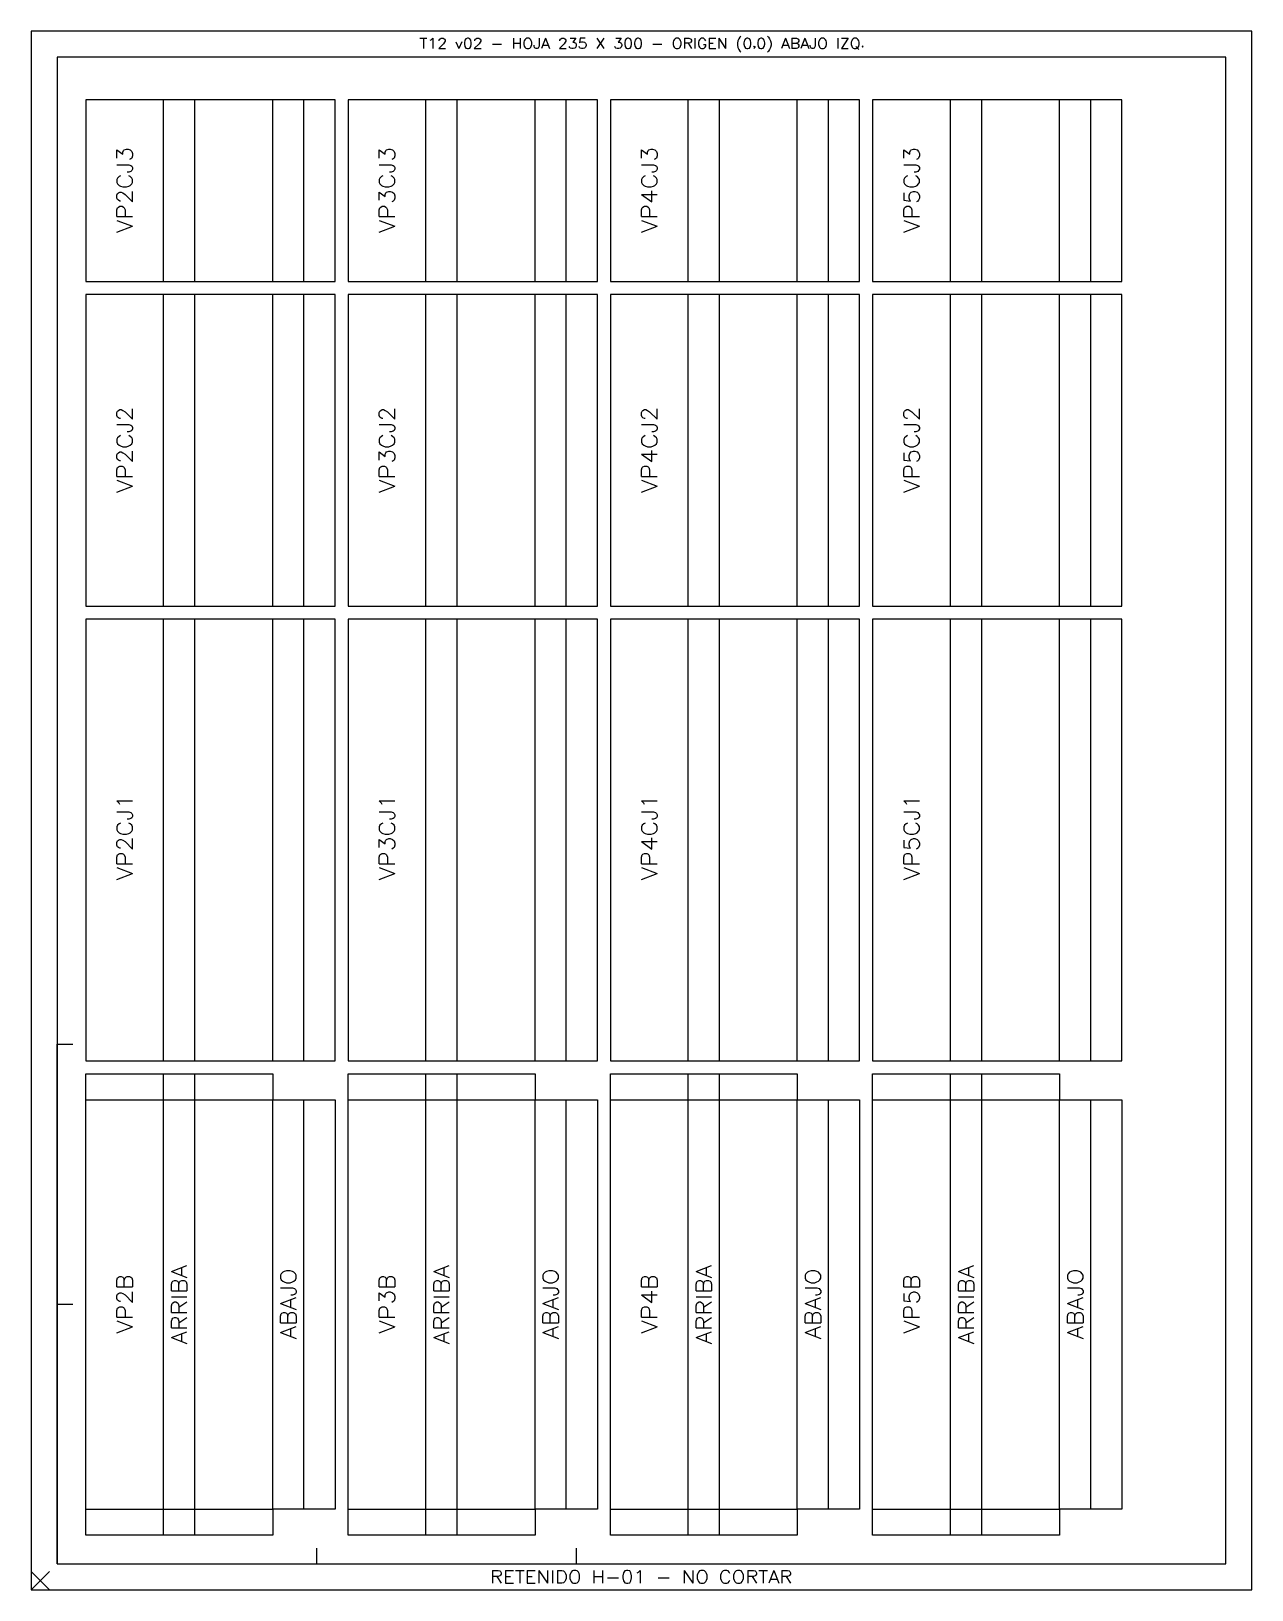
# Model space of a CAD drawing. Extents: x 0 to 235, y 0 to 300.
import ezdxf

# ---------------------------------------------------------------- set-up
doc = ezdxf.new("R2010")
doc.units = 0
for name, color, linetype in [('CORTE', 1, 'Continuous'), ('PLIEGUE', 3, 'Continuous'), ('RANURA', 6, 'Continuous'), ('REFERENCIA', 8, 'Continuous'), ('ROTULO', 5, 'Continuous')]:
    doc.layers.add(name, color=color, linetype=linetype)

msp = doc.modelspace()

# ---------------------------------------------------------------- linework, layer by layer
at = {"layer": 'CORTE', "color": 1, "linetype": 'CONTINUOUS'}
for points in [[(58.5, 251.8), (58.5, 286.8), (10.5, 286.8), (10.5, 251.8)], [(109, 251.8), (109, 286.8), (61, 286.8), (61, 251.8)], [(159.5, 251.8), (159.5, 286.8), (111.5, 286.8), (111.5, 251.8)], [(210, 251.8), (210, 286.8), (162, 286.8), (162, 251.8)], [(58.5, 189.3), (58.5, 249.3), (10.5, 249.3), (10.5, 189.3)], [(109, 189.3), (109, 249.3), (61, 249.3), (61, 189.3)], [(159.5, 189.3), (159.5, 249.3), (111.5, 249.3), (111.5, 189.3)], [(210, 189.3), (210, 249.3), (162, 249.3), (162, 189.3)], [(58.5, 101.8), (58.5, 186.8), (10.5, 186.8), (10.5, 101.8)], [(109, 101.8), (109, 186.8), (61, 186.8), (61, 101.8)], [(159.5, 101.8), (159.5, 186.8), (111.5, 186.8), (111.5, 101.8)], [(210, 101.8), (210, 186.8), (162, 186.8), (162, 101.8)], [(10.5, 15.5), (10.5, 94.3), (10.5, 99.3), (25.5, 99.3), (31.5, 99.3), (46.5, 99.3), (46.5, 94.3), (58.5, 94.3), (58.5, 15.5), (46.5, 15.5), (46.5, 10.5), (31.5, 10.5), (25.5, 10.5), (10.5, 10.5)], [(61, 15.5), (61, 94.3), (61, 99.3), (76, 99.3), (82, 99.3), (97, 99.3), (97, 94.3), (109, 94.3), (109, 15.5), (97, 15.5), (97, 10.5), (82, 10.5), (76, 10.5), (61, 10.5)], [(111.5, 15.5), (111.5, 94.3), (111.5, 99.3), (126.5, 99.3), (132.5, 99.3), (147.5, 99.3), (147.5, 94.3), (159.5, 94.3), (159.5, 15.5), (147.5, 15.5), (147.5, 10.5), (132.5, 10.5), (126.5, 10.5), (111.5, 10.5)], [(162, 15.5), (162, 94.3), (162, 99.3), (177, 99.3), (183, 99.3), (198, 99.3), (198, 94.3), (210, 94.3), (210, 15.5), (198, 15.5), (198, 10.5), (183, 10.5), (177, 10.5), (162, 10.5)]]:
    msp.add_lwpolyline(points, close=True, dxfattribs=at)
at = {"layer": 'PLIEGUE', "color": 3, "linetype": 'CONTINUOUS'}
for p, q in [((25.5, 251.8), (25.5, 286.8)), ((31.5, 251.8), (31.5, 286.8)), ((46.5, 251.8), (46.5, 286.8)), ((52.5, 251.8), (52.5, 286.8)), ((76, 251.8), (76, 286.8)), ((82, 251.8), (82, 286.8)), ((97, 251.8), (97, 286.8)), ((103, 251.8), (103, 286.8)), ((126.5, 251.8), (126.5, 286.8)), ((132.5, 251.8), (132.5, 286.8)), ((147.5, 251.8), (147.5, 286.8)), ((153.5, 251.8), (153.5, 286.8)), ((177, 251.8), (177, 286.8)), ((183, 251.8), (183, 286.8)), ((198, 251.8), (198, 286.8)), ((204, 251.8), (204, 286.8)), ((25.5, 189.3), (25.5, 249.3)), ((31.5, 189.3), (31.5, 249.3)), ((46.5, 189.3), (46.5, 249.3)), ((52.5, 189.3), (52.5, 249.3)), ((76, 189.3), (76, 249.3)), ((82, 189.3), (82, 249.3)), ((97, 189.3), (97, 249.3)), ((103, 189.3), (103, 249.3)), ((126.5, 189.3), (126.5, 249.3)), ((132.5, 189.3), (132.5, 249.3)), ((147.5, 189.3), (147.5, 249.3)), ((153.5, 189.3), (153.5, 249.3)), ((177, 189.3), (177, 249.3)), ((183, 189.3), (183, 249.3)), ((198, 189.3), (198, 249.3)), ((204, 189.3), (204, 249.3)), ((25.5, 101.8), (25.5, 186.8)), ((31.5, 101.8), (31.5, 186.8)), ((46.5, 101.8), (46.5, 186.8)), ((52.5, 101.8), (52.5, 186.8)), ((76, 101.8), (76, 186.8)), ((82, 101.8), (82, 186.8)), ((97, 101.8), (97, 186.8)), ((103, 101.8), (103, 186.8)), ((126.5, 101.8), (126.5, 186.8)), ((132.5, 101.8), (132.5, 186.8)), ((147.5, 101.8), (147.5, 186.8)), ((153.5, 101.8), (153.5, 186.8)), ((177, 101.8), (177, 186.8)), ((183, 101.8), (183, 186.8)), ((198, 101.8), (198, 186.8)), ((204, 101.8), (204, 186.8)), ((10.5, 94.3), (25.5, 94.3)), ((25.5, 15.5), (25.5, 94.3)), ((25.5, 94.3), (31.5, 94.3)), ((31.5, 15.5), (31.5, 94.3)), ((31.5, 94.3), (46.5, 94.3)), ((46.5, 15.5), (46.5, 94.3)), ((52.5, 15.5), (52.5, 94.3)), ((61, 94.3), (76, 94.3)), ((76, 15.5), (76, 94.3)), ((76, 94.3), (82, 94.3)), ((82, 15.5), (82, 94.3)), ((82, 94.3), (97, 94.3)), ((97, 15.5), (97, 94.3)), ((103, 15.5), (103, 94.3)), ((111.5, 94.3), (126.5, 94.3)), ((126.5, 15.5), (126.5, 94.3)), ((126.5, 94.3), (132.5, 94.3)), ((132.5, 15.5), (132.5, 94.3)), ((132.5, 94.3), (147.5, 94.3)), ((147.5, 15.5), (147.5, 94.3)), ((153.5, 15.5), (153.5, 94.3)), ((162, 94.3), (177, 94.3)), ((177, 15.5), (177, 94.3)), ((177, 94.3), (183, 94.3)), ((183, 15.5), (183, 94.3)), ((183, 94.3), (198, 94.3)), ((198, 15.5), (198, 94.3)), ((204, 15.5), (204, 94.3)), ((10.5, 15.5), (25.5, 15.5)), ((25.5, 15.5), (31.5, 15.5)), ((31.5, 15.5), (46.5, 15.5)), ((61, 15.5), (76, 15.5)), ((76, 15.5), (82, 15.5)), ((82, 15.5), (97, 15.5)), ((111.5, 15.5), (126.5, 15.5)), ((126.5, 15.5), (132.5, 15.5)), ((132.5, 15.5), (147.5, 15.5)), ((162, 15.5), (177, 15.5)), ((177, 15.5), (183, 15.5)), ((183, 15.5), (198, 15.5))]:
    msp.add_line(p, q, dxfattribs=at)
at = {"layer": 'RANURA', "color": 6, "linetype": 'CONTINUOUS'}
for p, q in [((25.5, 94.3), (25.5, 99.3)), ((31.5, 94.3), (31.5, 99.3)), ((76, 94.3), (76, 99.3)), ((82, 94.3), (82, 99.3)), ((126.5, 94.3), (126.5, 99.3)), ((132.5, 94.3), (132.5, 99.3)), ((177, 94.3), (177, 99.3)), ((183, 94.3), (183, 99.3)), ((25.5, 10.5), (25.5, 15.5)), ((31.5, 10.5), (31.5, 15.5)), ((76, 10.5), (76, 15.5)), ((82, 10.5), (82, 15.5)), ((126.5, 10.5), (126.5, 15.5)), ((132.5, 10.5), (132.5, 15.5)), ((177, 10.5), (177, 15.5)), ((183, 10.5), (183, 15.5))]:
    msp.add_line(p, q, dxfattribs=at)
at = {"layer": 'REFERENCIA', "color": 8, "linetype": 'CONTINUOUS'}
for p, q in [((74.8333, 298.6429), (76.1667, 298.6429)), ((75.5, 298.6429), (75.5, 296.6429)), ((81.7857, 297.9762), (82.3571, 296.6429)), ((82.9286, 297.9762), (82.3571, 296.6429)), ((88.8333, 297.5), (90.5476, 297.5)), ((92.8333, 298.6429), (92.8333, 296.6429)), ((92.8333, 297.6905), (94.1667, 297.6905)), ((94.1667, 298.6429), (94.1667, 296.6429)), ((99.0238, 298.6429), (98.2619, 296.6429)), ((98.5476, 297.3095), (99.5, 297.3095)), ((99.0238, 298.6429), (99.7857, 296.6429)), ((108.9286, 298.6429), (110.2619, 296.6429)), ((110.2619, 298.6429), (108.9286, 296.6429)), ((119.6905, 297.5), (121.4048, 297.5)), ((125.7857, 298.6429), (125.7857, 296.6429)), ((126.4524, 297.6905), (127.119, 296.6429)), ((127.7857, 298.6429), (127.7857, 296.6429)), ((129.4048, 297.4048), (129.881, 297.4048)), ((130.5476, 298.6429), (130.5476, 296.6429)), ((130.5476, 298.6429), (131.7857, 298.6429)), ((130.5476, 297.6905), (131.3095, 297.6905)), ((132.3571, 298.6429), (132.3571, 296.6429)), ((132.3571, 298.6429), (133.6905, 296.6429)), ((133.6905, 298.6429), (133.6905, 296.6429)), ((145.2143, 298.6429), (144.4524, 296.6429)), ((144.7381, 297.3095), (145.6905, 297.3095)), ((145.2143, 298.6429), (145.9762, 296.6429)), ((146.4524, 298.6429), (146.4524, 296.6429)), ((148.9286, 298.6429), (148.1667, 296.6429)), ((148.4524, 297.3095), (149.4048, 297.3095)), ((148.9286, 298.6429), (149.6905, 296.6429)), ((155.3095, 298.6429), (155.3095, 296.6429)), ((157.3095, 298.6429), (155.9762, 296.6429)), ((155.9762, 298.6429), (157.3095, 298.6429)), ((158.7381, 297.0238), (159.3095, 296.4524)), ((130.5476, 296.6429), (131.7857, 296.6429)), ((155.9762, 296.6429), (157.3095, 296.6429)), ((0, 0), (3.5, 3.5)), ((0, 3.5), (3.5, 0)), ((88.8095, 3.75), (88.8095, 1.25)), ((91.3095, 3.75), (91.3095, 1.25)), ((91.3095, 3.75), (92.8571, 3.75)), ((93.2143, 3.75), (94.881, 3.75)), ((94.0476, 3.75), (94.0476, 1.25)), ((95.4762, 3.75), (95.4762, 1.25)), ((95.4762, 3.75), (97.0238, 3.75)), ((97.7381, 3.75), (97.7381, 1.25)), ((97.7381, 3.75), (99.4048, 1.25)), ((99.4048, 3.75), (99.4048, 1.25)), ((100.3571, 3.75), (100.3571, 1.25)), ((101.3095, 3.75), (101.3095, 1.25)), ((108.3333, 3.75), (108.3333, 1.25)), ((110, 3.75), (110, 1.25)), ((125.7143, 3.75), (125.7143, 1.25)), ((125.7143, 3.75), (127.381, 1.25)), ((127.381, 3.75), (127.381, 1.25)), ((137.9762, 3.75), (137.9762, 1.25)), ((140.119, 3.75), (141.7857, 3.75)), ((140.9524, 3.75), (140.9524, 1.25)), ((142.9762, 3.75), (142.0238, 1.25)), ((142.9762, 3.75), (143.9286, 1.25)), ((144.5238, 3.75), (144.5238, 1.25)), ((89.6429, 2.5595), (90.4762, 1.25)), ((91.3095, 2.5595), (92.2619, 2.5595)), ((91.3095, 1.25), (92.8571, 1.25)), ((95.4762, 2.5595), (96.4286, 2.5595)), ((95.4762, 1.25), (97.0238, 1.25)), ((108.3333, 2.5595), (110, 2.5595)), ((110.9524, 2.3214), (113.0952, 2.3214)), ((120.7143, 2.3214), (122.8571, 2.3214)), ((138.8095, 2.5595), (139.6429, 1.25)), ((142.381, 2.0833), (143.5714, 2.0833)), ((145.3571, 2.5595), (146.1905, 1.25))]:
    msp.add_line(p, q, dxfattribs=at)
for points in [[(0, 0), (235, 0), (235, 300), (0, 300), (0, 0)], [(76.8333, 298.2619), (77.0238, 298.3571), (77.3095, 298.6429), (77.3095, 296.6429)], [(78.5476, 298.1667), (78.5476, 298.2619), (78.6429, 298.4524), (78.7381, 298.5476), (78.9286, 298.6429), (79.3095, 298.6429), (79.5, 298.5476), (79.5952, 298.4524), (79.6905, 298.2619), (79.6905, 298.0714), (79.5952, 297.881), (79.4048, 297.5952), (78.4524, 296.6429), (79.7857, 296.6429)], [(83.9762, 298.6429), (83.6905, 298.5476), (83.5, 298.2619), (83.4048, 297.7857), (83.4048, 297.5), (83.5, 297.0238), (83.6905, 296.7381), (83.9762, 296.6429), (84.1667, 296.6429), (84.4524, 296.7381), (84.6429, 297.0238), (84.7381, 297.5), (84.7381, 297.7857), (84.6429, 298.2619), (84.4524, 298.5476), (84.1667, 298.6429), (83.9762, 298.6429)], [(85.4048, 298.1667), (85.4048, 298.2619), (85.5, 298.4524), (85.5952, 298.5476), (85.7857, 298.6429), (86.1667, 298.6429), (86.3571, 298.5476), (86.4524, 298.4524), (86.5476, 298.2619), (86.5476, 298.0714), (86.4524, 297.881), (86.2619, 297.5952), (85.3095, 296.6429), (86.6429, 296.6429)], [(95.4048, 298.6429), (95.2143, 298.5476), (95.0238, 298.3571), (94.9286, 298.1667), (94.8333, 297.881), (94.8333, 297.4048), (94.9286, 297.119), (95.0238, 296.9286), (95.2143, 296.7381), (95.4048, 296.6429), (95.7857, 296.6429), (95.9762, 296.7381), (96.1667, 296.9286), (96.2619, 297.119), (96.3571, 297.4048), (96.3571, 297.881), (96.2619, 298.1667), (96.1667, 298.3571), (95.9762, 298.5476), (95.7857, 298.6429), (95.4048, 298.6429)], [(97.7857, 298.6429), (97.7857, 297.119), (97.6905, 296.8333), (97.5952, 296.7381), (97.4048, 296.6429), (97.2143, 296.6429), (97.0238, 296.7381), (96.9286, 296.8333), (96.8333, 297.119), (96.8333, 297.3095)], [(101.7857, 298.1667), (101.7857, 298.2619), (101.881, 298.4524), (101.9762, 298.5476), (102.1667, 298.6429), (102.5476, 298.6429), (102.7381, 298.5476), (102.8333, 298.4524), (102.9286, 298.2619), (102.9286, 298.0714), (102.8333, 297.881), (102.6429, 297.5952), (101.6905, 296.6429), (103.0238, 296.6429)], [(103.7857, 298.6429), (104.8333, 298.6429), (104.2619, 297.881), (104.5476, 297.881), (104.7381, 297.7857), (104.8333, 297.6905), (104.9286, 297.4048), (104.9286, 297.2143), (104.8333, 296.9286), (104.6429, 296.7381), (104.3571, 296.6429), (104.0714, 296.6429), (103.7857, 296.7381), (103.6905, 296.8333), (103.5952, 297.0238)], [(106.6429, 298.6429), (105.6905, 298.6429), (105.5952, 297.7857), (105.6905, 297.881), (105.9762, 297.9762), (106.2619, 297.9762), (106.5476, 297.881), (106.7381, 297.6905), (106.8333, 297.4048), (106.8333, 297.2143), (106.7381, 296.9286), (106.5476, 296.7381), (106.2619, 296.6429), (105.9762, 296.6429), (105.6905, 296.7381), (105.5952, 296.8333), (105.5, 297.0238)], [(112.5476, 298.6429), (113.5952, 298.6429), (113.0238, 297.881), (113.3095, 297.881), (113.5, 297.7857), (113.5952, 297.6905), (113.6905, 297.4048), (113.6905, 297.2143), (113.5952, 296.9286), (113.4048, 296.7381), (113.119, 296.6429), (112.8333, 296.6429), (112.5476, 296.7381), (112.4524, 296.8333), (112.3571, 297.0238)], [(114.8333, 298.6429), (114.5476, 298.5476), (114.3571, 298.2619), (114.2619, 297.7857), (114.2619, 297.5), (114.3571, 297.0238), (114.5476, 296.7381), (114.8333, 296.6429), (115.0238, 296.6429), (115.3095, 296.7381), (115.5, 297.0238), (115.5952, 297.5), (115.5952, 297.7857), (115.5, 298.2619), (115.3095, 298.5476), (115.0238, 298.6429), (114.8333, 298.6429)], [(116.7381, 298.6429), (116.4524, 298.5476), (116.2619, 298.2619), (116.1667, 297.7857), (116.1667, 297.5), (116.2619, 297.0238), (116.4524, 296.7381), (116.7381, 296.6429), (116.9286, 296.6429), (117.2143, 296.7381), (117.4048, 297.0238), (117.5, 297.5), (117.5, 297.7857), (117.4048, 298.2619), (117.2143, 298.5476), (116.9286, 298.6429), (116.7381, 298.6429)], [(124.1667, 298.6429), (123.9762, 298.5476), (123.7857, 298.3571), (123.6905, 298.1667), (123.5952, 297.881), (123.5952, 297.4048), (123.6905, 297.119), (123.7857, 296.9286), (123.9762, 296.7381), (124.1667, 296.6429), (124.5476, 296.6429), (124.7381, 296.7381), (124.9286, 296.9286), (125.0238, 297.119), (125.119, 297.4048), (125.119, 297.881), (125.0238, 298.1667), (124.9286, 298.3571), (124.7381, 298.5476), (124.5476, 298.6429), (124.1667, 298.6429)], [(125.7857, 298.6429), (126.6429, 298.6429), (126.9286, 298.5476), (127.0238, 298.4524), (127.119, 298.2619), (127.119, 298.0714), (127.0238, 297.881), (126.9286, 297.7857), (126.6429, 297.6905), (125.7857, 297.6905)], [(129.881, 298.1667), (129.7857, 298.3571), (129.5952, 298.5476), (129.4048, 298.6429), (129.0238, 298.6429), (128.8333, 298.5476), (128.6429, 298.3571), (128.5476, 298.1667), (128.4524, 297.881), (128.4524, 297.4048), (128.5476, 297.119), (128.6429, 296.9286), (128.8333, 296.7381), (129.0238, 296.6429), (129.4048, 296.6429), (129.5952, 296.7381), (129.7857, 296.9286), (129.881, 297.119), (129.881, 297.4048)], [(136.6429, 299.0238), (136.4524, 298.8333), (136.2619, 298.5476), (136.0714, 298.1667), (135.9762, 297.6905), (135.9762, 297.3095), (136.0714, 296.8333), (136.2619, 296.4524), (136.4524, 296.1667), (136.6429, 295.9762)], [(137.7857, 298.6429), (137.5, 298.5476), (137.3095, 298.2619), (137.2143, 297.7857), (137.2143, 297.5), (137.3095, 297.0238), (137.5, 296.7381), (137.7857, 296.6429), (137.9762, 296.6429), (138.2619, 296.7381), (138.4524, 297.0238), (138.5476, 297.5), (138.5476, 297.7857), (138.4524, 298.2619), (138.2619, 298.5476), (137.9762, 298.6429), (137.7857, 298.6429)], [(139.3095, 297.0238), (139.2143, 296.9286), (139.119, 297.0238), (139.2143, 297.119), (139.3095, 297.0238), (139.3095, 296.8333), (139.119, 296.6429)], [(140.4524, 298.6429), (140.1667, 298.5476), (139.9762, 298.2619), (139.881, 297.7857), (139.881, 297.5), (139.9762, 297.0238), (140.1667, 296.7381), (140.4524, 296.6429), (140.6429, 296.6429), (140.9286, 296.7381), (141.119, 297.0238), (141.2143, 297.5), (141.2143, 297.7857), (141.119, 298.2619), (140.9286, 298.5476), (140.6429, 298.6429), (140.4524, 298.6429)], [(141.7857, 299.0238), (141.9762, 298.8333), (142.1667, 298.5476), (142.3571, 298.1667), (142.4524, 297.6905), (142.4524, 297.3095), (142.3571, 296.8333), (142.1667, 296.4524), (141.9762, 296.1667), (141.7857, 295.9762)], [(146.4524, 298.6429), (147.3095, 298.6429), (147.5952, 298.5476), (147.6905, 298.4524), (147.7857, 298.2619), (147.7857, 298.0714), (147.6905, 297.881), (147.5952, 297.7857), (147.3095, 297.6905)], [(146.4524, 297.6905), (147.3095, 297.6905), (147.5952, 297.5952), (147.6905, 297.5), (147.7857, 297.3095), (147.7857, 297.0238), (147.6905, 296.8333), (147.5952, 296.7381), (147.3095, 296.6429), (146.4524, 296.6429)], [(150.9286, 298.6429), (150.9286, 297.119), (150.8333, 296.8333), (150.7381, 296.7381), (150.5476, 296.6429), (150.3571, 296.6429), (150.1667, 296.7381), (150.0714, 296.8333), (149.9762, 297.119), (149.9762, 297.3095)], [(152.1667, 298.6429), (151.9762, 298.5476), (151.7857, 298.3571), (151.6905, 298.1667), (151.5952, 297.881), (151.5952, 297.4048), (151.6905, 297.119), (151.7857, 296.9286), (151.9762, 296.7381), (152.1667, 296.6429), (152.5476, 296.6429), (152.7381, 296.7381), (152.9286, 296.9286), (153.0238, 297.119), (153.119, 297.4048), (153.119, 297.881), (153.0238, 298.1667), (152.9286, 298.3571), (152.7381, 298.5476), (152.5476, 298.6429), (152.1667, 298.6429)], [(158.4524, 298.6429), (158.2619, 298.5476), (158.0714, 298.3571), (157.9762, 298.1667), (157.881, 297.881), (157.881, 297.4048), (157.9762, 297.119), (158.0714, 296.9286), (158.2619, 296.7381), (158.4524, 296.6429), (158.8333, 296.6429), (159.0238, 296.7381), (159.2143, 296.9286), (159.3095, 297.119), (159.4048, 297.4048), (159.4048, 297.881), (159.3095, 298.1667), (159.2143, 298.3571), (159.0238, 298.5476), (158.8333, 298.6429), (158.4524, 298.6429)], [(160.0714, 297.119), (159.9762, 297.0238), (160.0714, 296.9286), (160.1667, 297.0238), (160.0714, 297.119)], [(5, 5), (230, 5), (230, 295), (5, 295), (5, 5)], [(88.8095, 3.75), (89.881, 3.75), (90.2381, 3.631), (90.3571, 3.5119), (90.4762, 3.2738), (90.4762, 3.0357), (90.3571, 2.7976), (90.2381, 2.6786), (89.881, 2.5595), (88.8095, 2.5595)], [(101.3095, 3.75), (102.1429, 3.75), (102.5, 3.631), (102.7381, 3.3929), (102.8571, 3.1548), (102.9762, 2.7976), (102.9762, 2.2024), (102.8571, 1.8452), (102.7381, 1.6071), (102.5, 1.369), (102.1429, 1.25), (101.3095, 1.25)], [(104.4048, 3.75), (104.1667, 3.631), (103.9286, 3.3929), (103.8095, 3.1548), (103.6905, 2.7976), (103.6905, 2.2024), (103.8095, 1.8452), (103.9286, 1.6071), (104.1667, 1.369), (104.4048, 1.25), (104.881, 1.25), (105.119, 1.369), (105.3571, 1.6071), (105.4762, 1.8452), (105.5952, 2.2024), (105.5952, 2.7976), (105.4762, 3.1548), (105.3571, 3.3929), (105.119, 3.631), (104.881, 3.75), (104.4048, 3.75)], [(114.6429, 3.75), (114.2857, 3.631), (114.0476, 3.2738), (113.9286, 2.6786), (113.9286, 2.3214), (114.0476, 1.7262), (114.2857, 1.369), (114.6429, 1.25), (114.881, 1.25), (115.2381, 1.369), (115.4762, 1.7262), (115.5952, 2.3214), (115.5952, 2.6786), (115.4762, 3.2738), (115.2381, 3.631), (114.881, 3.75), (114.6429, 3.75)], [(116.6667, 3.2738), (116.9048, 3.3929), (117.2619, 3.75), (117.2619, 1.25)], [(128.9286, 3.75), (128.6905, 3.631), (128.4524, 3.3929), (128.3333, 3.1548), (128.2143, 2.7976), (128.2143, 2.2024), (128.3333, 1.8452), (128.4524, 1.6071), (128.6905, 1.369), (128.9286, 1.25), (129.4048, 1.25), (129.6429, 1.369), (129.881, 1.6071), (130, 1.8452), (130.119, 2.2024), (130.119, 2.7976), (130, 3.1548), (129.881, 3.3929), (129.6429, 3.631), (129.4048, 3.75), (128.9286, 3.75)], [(134.5238, 3.1548), (134.4048, 3.3929), (134.1667, 3.631), (133.9286, 3.75), (133.4524, 3.75), (133.2143, 3.631), (132.9762, 3.3929), (132.8571, 3.1548), (132.7381, 2.7976), (132.7381, 2.2024), (132.8571, 1.8452), (132.9762, 1.6071), (133.2143, 1.369), (133.4524, 1.25), (133.9286, 1.25), (134.1667, 1.369), (134.4048, 1.6071), (134.5238, 1.8452)], [(135.9524, 3.75), (135.7143, 3.631), (135.4762, 3.3929), (135.3571, 3.1548), (135.2381, 2.7976), (135.2381, 2.2024), (135.3571, 1.8452), (135.4762, 1.6071), (135.7143, 1.369), (135.9524, 1.25), (136.4286, 1.25), (136.6667, 1.369), (136.9048, 1.6071), (137.0238, 1.8452), (137.1429, 2.2024), (137.1429, 2.7976), (137.0238, 3.1548), (136.9048, 3.3929), (136.6667, 3.631), (136.4286, 3.75), (135.9524, 3.75)], [(137.9762, 3.75), (139.0476, 3.75), (139.4048, 3.631), (139.5238, 3.5119), (139.6429, 3.2738), (139.6429, 3.0357), (139.5238, 2.7976), (139.4048, 2.6786), (139.0476, 2.5595), (137.9762, 2.5595)], [(144.5238, 3.75), (145.5952, 3.75), (145.9524, 3.631), (146.0714, 3.5119), (146.1905, 3.2738), (146.1905, 3.0357), (146.0714, 2.7976), (145.9524, 2.6786), (145.5952, 2.5595), (144.5238, 2.5595)]]:
    msp.add_lwpolyline(points, dxfattribs=at)
at = {"layer": 'ROTULO', "color": 5, "linetype": 'CONTINUOUS'}
for p, q in [((117.5, 268.5857), (120.5, 268.5857)), ((16.5, 264.3), (19.5, 264.3)), ((67, 264.3), (70, 264.3)), ((117.5, 264.3), (120.5, 264.3)), ((168, 264.3), (171, 264.3)), ((16.5, 263.5857), (19.5, 262.4429)), ((16.5, 261.3), (19.5, 262.4429)), ((67, 263.5857), (70, 262.4429)), ((67, 261.3), (70, 262.4429)), ((117.5, 263.5857), (120.5, 262.4429)), ((117.5, 261.3), (120.5, 262.4429)), ((168, 263.5857), (171, 262.4429)), ((168, 261.3), (171, 262.4429)), ((117.5, 218.5857), (120.5, 218.5857)), ((16.5, 214.3), (19.5, 214.3)), ((16.5, 213.5857), (19.5, 212.4429)), ((67, 214.3), (70, 214.3)), ((67, 213.5857), (70, 212.4429)), ((117.5, 214.3), (120.5, 214.3)), ((117.5, 213.5857), (120.5, 212.4429)), ((168, 214.3), (171, 214.3)), ((168, 213.5857), (171, 212.4429)), ((16.5, 211.3), (19.5, 212.4429)), ((67, 211.3), (70, 212.4429)), ((117.5, 211.3), (120.5, 212.4429)), ((168, 211.3), (171, 212.4429)), ((117.5, 144.0143), (120.5, 144.0143)), ((16.5, 139.7286), (19.5, 139.7286)), ((16.5, 139.0143), (19.5, 137.8714)), ((67, 139.7286), (70, 139.7286)), ((67, 139.0143), (70, 137.8714)), ((117.5, 139.7286), (120.5, 139.7286)), ((117.5, 139.0143), (120.5, 137.8714)), ((168, 139.7286), (171, 139.7286)), ((168, 139.0143), (171, 137.8714)), ((16.5, 136.7286), (19.5, 137.8714)), ((67, 136.7286), (70, 137.8714)), ((117.5, 136.7286), (120.5, 137.8714)), ((168, 136.7286), (171, 137.8714)), ((5, 5), (5, 105)), ((5, 105), (8, 105)), ((27, 61.2571), (30, 62.4)), ((27, 61.2571), (30, 60.1143)), ((29, 60.5429), (29, 61.9714)), ((77.5, 61.2571), (80.5, 62.4)), ((77.5, 61.2571), (80.5, 60.1143)), ((79.5, 60.5429), (79.5, 61.9714)), ((128, 61.2571), (131, 62.4)), ((128, 61.2571), (131, 60.1143)), ((130, 60.5429), (130, 61.9714)), ((178.5, 61.2571), (181.5, 62.4)), ((178.5, 61.2571), (181.5, 60.1143)), ((180.5, 60.5429), (180.5, 61.9714)), ((16.5, 58.3286), (19.5, 58.3286)), ((27, 57.5429), (30, 57.5429)), ((67, 58.3286), (70, 58.3286)), ((77.5, 57.5429), (80.5, 57.5429)), ((117.5, 58.3286), (120.5, 58.3286)), ((128, 57.5429), (131, 57.5429)), ((168, 58.3286), (171, 58.3286)), ((178.5, 57.5429), (181.5, 57.5429)), ((5, 55), (8, 55)), ((27, 56.4), (30, 56.4)), ((28.4286, 54.4), (30, 55.4)), ((48, 55.1143), (51, 56.2571)), ((48, 55.1143), (51, 53.9714)), ((50, 54.4), (50, 55.8286)), ((77.5, 56.4), (80.5, 56.4)), ((78.9286, 54.4), (80.5, 55.4)), ((98.5, 55.1143), (101.5, 56.2571)), ((98.5, 55.1143), (101.5, 53.9714)), ((100.5, 54.4), (100.5, 55.8286)), ((117.5, 56.7571), (120.5, 56.7571)), ((128, 56.4), (131, 56.4)), ((129.4286, 54.4), (131, 55.4)), ((149, 55.1143), (152, 56.2571)), ((149, 55.1143), (152, 53.9714)), ((151, 54.4), (151, 55.8286)), ((178.5, 56.4), (181.5, 56.4)), ((179.9286, 54.4), (181.5, 55.4)), ((199.5, 55.1143), (202.5, 56.2571)), ((199.5, 55.1143), (202.5, 53.9714)), ((201.5, 54.4), (201.5, 55.8286)), ((16.5, 52.4714), (19.5, 52.4714)), ((16.5, 51.7571), (19.5, 50.6143)), ((27, 53.4), (30, 53.4)), ((28.4286, 51.4), (30, 52.4)), ((48, 51.4), (51, 51.4)), ((67, 52.4714), (70, 52.4714)), ((67, 51.7571), (70, 50.6143)), ((77.5, 53.4), (80.5, 53.4)), ((78.9286, 51.4), (80.5, 52.4)), ((98.5, 51.4), (101.5, 51.4)), ((117.5, 52.4714), (120.5, 52.4714)), ((117.5, 51.7571), (120.5, 50.6143)), ((128, 53.4), (131, 53.4)), ((129.4286, 51.4), (131, 52.4)), ((149, 51.4), (152, 51.4)), ((168, 52.4714), (171, 52.4714)), ((168, 51.7571), (171, 50.6143)), ((178.5, 53.4), (181.5, 53.4)), ((179.9286, 51.4), (181.5, 52.4)), ((199.5, 51.4), (202.5, 51.4)), ((16.5, 49.4714), (19.5, 50.6143)), ((27, 50.4), (30, 50.4)), ((27, 48.5429), (30, 49.6857)), ((27, 48.5429), (30, 47.4)), ((29, 47.8286), (29, 49.2571)), ((48, 49.5429), (51, 50.6857)), ((48, 49.5429), (51, 48.4)), ((50, 48.8286), (50, 50.2571)), ((67, 49.4714), (70, 50.6143)), ((77.5, 50.4), (80.5, 50.4)), ((77.5, 48.5429), (80.5, 49.6857)), ((77.5, 48.5429), (80.5, 47.4)), ((79.5, 47.8286), (79.5, 49.2571)), ((98.5, 49.5429), (101.5, 50.6857)), ((98.5, 49.5429), (101.5, 48.4)), ((100.5, 48.8286), (100.5, 50.2571)), ((117.5, 49.4714), (120.5, 50.6143)), ((128, 50.4), (131, 50.4)), ((128, 48.5429), (131, 49.6857)), ((128, 48.5429), (131, 47.4)), ((130, 47.8286), (130, 49.2571)), ((149, 49.5429), (152, 50.6857)), ((149, 49.5429), (152, 48.4)), ((151, 48.8286), (151, 50.2571)), ((168, 49.4714), (171, 50.6143)), ((178.5, 50.4), (181.5, 50.4)), ((178.5, 48.5429), (181.5, 49.6857)), ((178.5, 48.5429), (181.5, 47.4)), ((180.5, 47.8286), (180.5, 49.2571)), ((199.5, 49.5429), (202.5, 50.6857)), ((199.5, 49.5429), (202.5, 48.4)), ((201.5, 48.8286), (201.5, 50.2571)), ((55, 5), (55, 8)), ((105, 5), (105, 8)), ((5, 5), (105, 5))]:
    msp.add_line(p, q, dxfattribs=at)
for points in [[(16.5, 275.5857), (16.5, 277.1571), (17.6429, 276.3), (17.6429, 276.7286), (17.7857, 277.0143), (17.9286, 277.1571), (18.3571, 277.3), (18.6429, 277.3), (19.0714, 277.1571), (19.3571, 276.8714), (19.5, 276.4429), (19.5, 276.0143), (19.3571, 275.5857), (19.2143, 275.4429), (18.9286, 275.3)], [(67, 275.5857), (67, 277.1571), (68.1429, 276.3), (68.1429, 276.7286), (68.2857, 277.0143), (68.4286, 277.1571), (68.8571, 277.3), (69.1429, 277.3), (69.5714, 277.1571), (69.8571, 276.8714), (70, 276.4429), (70, 276.0143), (69.8571, 275.5857), (69.7143, 275.4429), (69.4286, 275.3)], [(117.5, 275.5857), (117.5, 277.1571), (118.6429, 276.3), (118.6429, 276.7286), (118.7857, 277.0143), (118.9286, 277.1571), (119.3571, 277.3), (119.6429, 277.3), (120.0714, 277.1571), (120.3571, 276.8714), (120.5, 276.4429), (120.5, 276.0143), (120.3571, 275.5857), (120.2143, 275.4429), (119.9286, 275.3)], [(168, 275.5857), (168, 277.1571), (169.1429, 276.3), (169.1429, 276.7286), (169.2857, 277.0143), (169.4286, 277.1571), (169.8571, 277.3), (170.1429, 277.3), (170.5714, 277.1571), (170.8571, 276.8714), (171, 276.4429), (171, 276.0143), (170.8571, 275.5857), (170.7143, 275.4429), (170.4286, 275.3)], [(16.5, 274.3), (18.7857, 274.3), (19.2143, 274.1571), (19.3571, 274.0143), (19.5, 273.7286), (19.5, 273.4429), (19.3571, 273.1571), (19.2143, 273.0143), (18.7857, 272.8714), (18.5, 272.8714)], [(67, 274.3), (69.2857, 274.3), (69.7143, 274.1571), (69.8571, 274.0143), (70, 273.7286), (70, 273.4429), (69.8571, 273.1571), (69.7143, 273.0143), (69.2857, 272.8714), (69, 272.8714)], [(117.5, 274.3), (119.7857, 274.3), (120.2143, 274.1571), (120.3571, 274.0143), (120.5, 273.7286), (120.5, 273.4429), (120.3571, 273.1571), (120.2143, 273.0143), (119.7857, 272.8714), (119.5, 272.8714)], [(168, 274.3), (170.2857, 274.3), (170.7143, 274.1571), (170.8571, 274.0143), (171, 273.7286), (171, 273.4429), (170.8571, 273.1571), (170.7143, 273.0143), (170.2857, 272.8714), (170, 272.8714)], [(17.2143, 272.1571), (16.9286, 272.0143), (16.6429, 271.7286), (16.5, 271.4429), (16.5, 270.8714), (16.6429, 270.5857), (16.9286, 270.3), (17.2143, 270.1571), (17.6429, 270.0143), (18.3571, 270.0143), (18.7857, 270.1571), (19.0714, 270.3), (19.3571, 270.5857), (19.5, 270.8714), (19.5, 271.4429), (19.3571, 271.7286), (19.0714, 272.0143), (18.7857, 272.1571)], [(67.7143, 272.1571), (67.4286, 272.0143), (67.1429, 271.7286), (67, 271.4429), (67, 270.8714), (67.1429, 270.5857), (67.4286, 270.3), (67.7143, 270.1571), (68.1429, 270.0143), (68.8571, 270.0143), (69.2857, 270.1571), (69.5714, 270.3), (69.8571, 270.5857), (70, 270.8714), (70, 271.4429), (69.8571, 271.7286), (69.5714, 272.0143), (69.2857, 272.1571)], [(118.2143, 272.1571), (117.9286, 272.0143), (117.6429, 271.7286), (117.5, 271.4429), (117.5, 270.8714), (117.6429, 270.5857), (117.9286, 270.3), (118.2143, 270.1571), (118.6429, 270.0143), (119.3571, 270.0143), (119.7857, 270.1571), (120.0714, 270.3), (120.3571, 270.5857), (120.5, 270.8714), (120.5, 271.4429), (120.3571, 271.7286), (120.0714, 272.0143), (119.7857, 272.1571)], [(168.7143, 272.1571), (168.4286, 272.0143), (168.1429, 271.7286), (168, 271.4429), (168, 270.8714), (168.1429, 270.5857), (168.4286, 270.3), (168.7143, 270.1571), (169.1429, 270.0143), (169.8571, 270.0143), (170.2857, 270.1571), (170.5714, 270.3), (170.8571, 270.5857), (171, 270.8714), (171, 271.4429), (170.8571, 271.7286), (170.5714, 272.0143), (170.2857, 272.1571)], [(17.2143, 267.3), (17.0714, 267.3), (16.7857, 267.4429), (16.6429, 267.5857), (16.5, 267.8714), (16.5, 268.4429), (16.6429, 268.7286), (16.7857, 268.8714), (17.0714, 269.0143), (17.3571, 269.0143), (17.6429, 268.8714), (18.0714, 268.5857), (19.5, 267.1571), (19.5, 269.1571)], [(67, 267.4429), (67, 269.0143), (68.1429, 268.1571), (68.1429, 268.5857), (68.2857, 268.8714), (68.4286, 269.0143), (68.8571, 269.1571), (69.1429, 269.1571), (69.5714, 269.0143), (69.8571, 268.7286), (70, 268.3), (70, 267.8714), (69.8571, 267.4429), (69.7143, 267.3), (69.4286, 267.1571)], [(117.5, 268.5857), (119.5, 267.1571), (119.5, 269.3)], [(168, 268.8714), (168, 267.4429), (169.2857, 267.3), (169.1429, 267.4429), (169, 267.8714), (169, 268.3), (169.1429, 268.7286), (169.4286, 269.0143), (169.8571, 269.1571), (170.1429, 269.1571), (170.5714, 269.0143), (170.8571, 268.7286), (171, 268.3), (171, 267.8714), (170.8571, 267.4429), (170.7143, 267.3), (170.4286, 267.1571)], [(16.5, 264.3), (16.5, 265.5857), (16.6429, 266.0143), (16.7857, 266.1571), (17.0714, 266.3), (17.5, 266.3), (17.7857, 266.1571), (17.9286, 266.0143), (18.0714, 265.5857), (18.0714, 264.3)], [(67, 264.3), (67, 265.5857), (67.1429, 266.0143), (67.2857, 266.1571), (67.5714, 266.3), (68, 266.3), (68.2857, 266.1571), (68.4286, 266.0143), (68.5714, 265.5857), (68.5714, 264.3)], [(117.5, 264.3), (117.5, 265.5857), (117.6429, 266.0143), (117.7857, 266.1571), (118.0714, 266.3), (118.5, 266.3), (118.7857, 266.1571), (118.9286, 266.0143), (119.0714, 265.5857), (119.0714, 264.3)], [(168, 264.3), (168, 265.5857), (168.1429, 266.0143), (168.2857, 266.1571), (168.5714, 266.3), (169, 266.3), (169.2857, 266.1571), (169.4286, 266.0143), (169.5714, 265.5857), (169.5714, 264.3)], [(17.2143, 225.4429), (17.0714, 225.4429), (16.7857, 225.5857), (16.6429, 225.7286), (16.5, 226.0143), (16.5, 226.5857), (16.6429, 226.8714), (16.7857, 227.0143), (17.0714, 227.1571), (17.3571, 227.1571), (17.6429, 227.0143), (18.0714, 226.7286), (19.5, 225.3), (19.5, 227.3)], [(67.7143, 225.4429), (67.5714, 225.4429), (67.2857, 225.5857), (67.1429, 225.7286), (67, 226.0143), (67, 226.5857), (67.1429, 226.8714), (67.2857, 227.0143), (67.5714, 227.1571), (67.8571, 227.1571), (68.1429, 227.0143), (68.5714, 226.7286), (70, 225.3), (70, 227.3)], [(118.2143, 225.4429), (118.0714, 225.4429), (117.7857, 225.5857), (117.6429, 225.7286), (117.5, 226.0143), (117.5, 226.5857), (117.6429, 226.8714), (117.7857, 227.0143), (118.0714, 227.1571), (118.3571, 227.1571), (118.6429, 227.0143), (119.0714, 226.7286), (120.5, 225.3), (120.5, 227.3)], [(168.7143, 225.4429), (168.5714, 225.4429), (168.2857, 225.5857), (168.1429, 225.7286), (168, 226.0143), (168, 226.5857), (168.1429, 226.8714), (168.2857, 227.0143), (168.5714, 227.1571), (168.8571, 227.1571), (169.1429, 227.0143), (169.5714, 226.7286), (171, 225.3), (171, 227.3)], [(16.5, 224.3), (18.7857, 224.3), (19.2143, 224.1571), (19.3571, 224.0143), (19.5, 223.7286), (19.5, 223.4429), (19.3571, 223.1571), (19.2143, 223.0143), (18.7857, 222.8714), (18.5, 222.8714)], [(17.2143, 222.1571), (16.9286, 222.0143), (16.6429, 221.7286), (16.5, 221.4429), (16.5, 220.8714), (16.6429, 220.5857), (16.9286, 220.3), (17.2143, 220.1571), (17.6429, 220.0143), (18.3571, 220.0143), (18.7857, 220.1571), (19.0714, 220.3), (19.3571, 220.5857), (19.5, 220.8714), (19.5, 221.4429), (19.3571, 221.7286), (19.0714, 222.0143), (18.7857, 222.1571)], [(67, 224.3), (69.2857, 224.3), (69.7143, 224.1571), (69.8571, 224.0143), (70, 223.7286), (70, 223.4429), (69.8571, 223.1571), (69.7143, 223.0143), (69.2857, 222.8714), (69, 222.8714)], [(67.7143, 222.1571), (67.4286, 222.0143), (67.1429, 221.7286), (67, 221.4429), (67, 220.8714), (67.1429, 220.5857), (67.4286, 220.3), (67.7143, 220.1571), (68.1429, 220.0143), (68.8571, 220.0143), (69.2857, 220.1571), (69.5714, 220.3), (69.8571, 220.5857), (70, 220.8714), (70, 221.4429), (69.8571, 221.7286), (69.5714, 222.0143), (69.2857, 222.1571)], [(117.5, 224.3), (119.7857, 224.3), (120.2143, 224.1571), (120.3571, 224.0143), (120.5, 223.7286), (120.5, 223.4429), (120.3571, 223.1571), (120.2143, 223.0143), (119.7857, 222.8714), (119.5, 222.8714)], [(118.2143, 222.1571), (117.9286, 222.0143), (117.6429, 221.7286), (117.5, 221.4429), (117.5, 220.8714), (117.6429, 220.5857), (117.9286, 220.3), (118.2143, 220.1571), (118.6429, 220.0143), (119.3571, 220.0143), (119.7857, 220.1571), (120.0714, 220.3), (120.3571, 220.5857), (120.5, 220.8714), (120.5, 221.4429), (120.3571, 221.7286), (120.0714, 222.0143), (119.7857, 222.1571)], [(168, 224.3), (170.2857, 224.3), (170.7143, 224.1571), (170.8571, 224.0143), (171, 223.7286), (171, 223.4429), (170.8571, 223.1571), (170.7143, 223.0143), (170.2857, 222.8714), (170, 222.8714)], [(168.7143, 222.1571), (168.4286, 222.0143), (168.1429, 221.7286), (168, 221.4429), (168, 220.8714), (168.1429, 220.5857), (168.4286, 220.3), (168.7143, 220.1571), (169.1429, 220.0143), (169.8571, 220.0143), (170.2857, 220.1571), (170.5714, 220.3), (170.8571, 220.5857), (171, 220.8714), (171, 221.4429), (170.8571, 221.7286), (170.5714, 222.0143), (170.2857, 222.1571)], [(17.2143, 217.3), (17.0714, 217.3), (16.7857, 217.4429), (16.6429, 217.5857), (16.5, 217.8714), (16.5, 218.4429), (16.6429, 218.7286), (16.7857, 218.8714), (17.0714, 219.0143), (17.3571, 219.0143), (17.6429, 218.8714), (18.0714, 218.5857), (19.5, 217.1571), (19.5, 219.1571)], [(67, 217.4429), (67, 219.0143), (68.1429, 218.1571), (68.1429, 218.5857), (68.2857, 218.8714), (68.4286, 219.0143), (68.8571, 219.1571), (69.1429, 219.1571), (69.5714, 219.0143), (69.8571, 218.7286), (70, 218.3), (70, 217.8714), (69.8571, 217.4429), (69.7143, 217.3), (69.4286, 217.1571)], [(117.5, 218.5857), (119.5, 217.1571), (119.5, 219.3)], [(168, 218.8714), (168, 217.4429), (169.2857, 217.3), (169.1429, 217.4429), (169, 217.8714), (169, 218.3), (169.1429, 218.7286), (169.4286, 219.0143), (169.8571, 219.1571), (170.1429, 219.1571), (170.5714, 219.0143), (170.8571, 218.7286), (171, 218.3), (171, 217.8714), (170.8571, 217.4429), (170.7143, 217.3), (170.4286, 217.1571)], [(16.5, 214.3), (16.5, 215.5857), (16.6429, 216.0143), (16.7857, 216.1571), (17.0714, 216.3), (17.5, 216.3), (17.7857, 216.1571), (17.9286, 216.0143), (18.0714, 215.5857), (18.0714, 214.3)], [(67, 214.3), (67, 215.5857), (67.1429, 216.0143), (67.2857, 216.1571), (67.5714, 216.3), (68, 216.3), (68.2857, 216.1571), (68.4286, 216.0143), (68.5714, 215.5857), (68.5714, 214.3)], [(117.5, 214.3), (117.5, 215.5857), (117.6429, 216.0143), (117.7857, 216.1571), (118.0714, 216.3), (118.5, 216.3), (118.7857, 216.1571), (118.9286, 216.0143), (119.0714, 215.5857), (119.0714, 214.3)], [(168, 214.3), (168, 215.5857), (168.1429, 216.0143), (168.2857, 216.1571), (168.5714, 216.3), (169, 216.3), (169.2857, 216.1571), (169.4286, 216.0143), (169.5714, 215.5857), (169.5714, 214.3)], [(17.0714, 151.1571), (16.9286, 151.4429), (16.5, 151.8714), (19.5, 151.8714)], [(67.5714, 151.1571), (67.4286, 151.4429), (67, 151.8714), (70, 151.8714)], [(118.0714, 151.1571), (117.9286, 151.4429), (117.5, 151.8714), (120.5, 151.8714)], [(168.5714, 151.1571), (168.4286, 151.4429), (168, 151.8714), (171, 151.8714)], [(16.5, 149.7286), (18.7857, 149.7286), (19.2143, 149.5857), (19.3571, 149.4429), (19.5, 149.1571), (19.5, 148.8714), (19.3571, 148.5857), (19.2143, 148.4429), (18.7857, 148.3), (18.5, 148.3)], [(17.2143, 147.5857), (16.9286, 147.4429), (16.6429, 147.1571), (16.5, 146.8714), (16.5, 146.3), (16.6429, 146.0143), (16.9286, 145.7286), (17.2143, 145.5857), (17.6429, 145.4429), (18.3571, 145.4429), (18.7857, 145.5857), (19.0714, 145.7286), (19.3571, 146.0143), (19.5, 146.3), (19.5, 146.8714), (19.3571, 147.1571), (19.0714, 147.4429), (18.7857, 147.5857)], [(67, 149.7286), (69.2857, 149.7286), (69.7143, 149.5857), (69.8571, 149.4429), (70, 149.1571), (70, 148.8714), (69.8571, 148.5857), (69.7143, 148.4429), (69.2857, 148.3), (69, 148.3)], [(67.7143, 147.5857), (67.4286, 147.4429), (67.1429, 147.1571), (67, 146.8714), (67, 146.3), (67.1429, 146.0143), (67.4286, 145.7286), (67.7143, 145.5857), (68.1429, 145.4429), (68.8571, 145.4429), (69.2857, 145.5857), (69.5714, 145.7286), (69.8571, 146.0143), (70, 146.3), (70, 146.8714), (69.8571, 147.1571), (69.5714, 147.4429), (69.2857, 147.5857)], [(117.5, 149.7286), (119.7857, 149.7286), (120.2143, 149.5857), (120.3571, 149.4429), (120.5, 149.1571), (120.5, 148.8714), (120.3571, 148.5857), (120.2143, 148.4429), (119.7857, 148.3), (119.5, 148.3)], [(118.2143, 147.5857), (117.9286, 147.4429), (117.6429, 147.1571), (117.5, 146.8714), (117.5, 146.3), (117.6429, 146.0143), (117.9286, 145.7286), (118.2143, 145.5857), (118.6429, 145.4429), (119.3571, 145.4429), (119.7857, 145.5857), (120.0714, 145.7286), (120.3571, 146.0143), (120.5, 146.3), (120.5, 146.8714), (120.3571, 147.1571), (120.0714, 147.4429), (119.7857, 147.5857)], [(168, 149.7286), (170.2857, 149.7286), (170.7143, 149.5857), (170.8571, 149.4429), (171, 149.1571), (171, 148.8714), (170.8571, 148.5857), (170.7143, 148.4429), (170.2857, 148.3), (170, 148.3)], [(168.7143, 147.5857), (168.4286, 147.4429), (168.1429, 147.1571), (168, 146.8714), (168, 146.3), (168.1429, 146.0143), (168.4286, 145.7286), (168.7143, 145.5857), (169.1429, 145.4429), (169.8571, 145.4429), (170.2857, 145.5857), (170.5714, 145.7286), (170.8571, 146.0143), (171, 146.3), (171, 146.8714), (170.8571, 147.1571), (170.5714, 147.4429), (170.2857, 147.5857)], [(17.2143, 142.7286), (17.0714, 142.7286), (16.7857, 142.8714), (16.6429, 143.0143), (16.5, 143.3), (16.5, 143.8714), (16.6429, 144.1571), (16.7857, 144.3), (17.0714, 144.4429), (17.3571, 144.4429), (17.6429, 144.3), (18.0714, 144.0143), (19.5, 142.5857), (19.5, 144.5857)], [(67, 142.8714), (67, 144.4429), (68.1429, 143.5857), (68.1429, 144.0143), (68.2857, 144.3), (68.4286, 144.4429), (68.8571, 144.5857), (69.1429, 144.5857), (69.5714, 144.4429), (69.8571, 144.1571), (70, 143.7286), (70, 143.3), (69.8571, 142.8714), (69.7143, 142.7286), (69.4286, 142.5857)], [(117.5, 144.0143), (119.5, 142.5857), (119.5, 144.7286)], [(168, 144.3), (168, 142.8714), (169.2857, 142.7286), (169.1429, 142.8714), (169, 143.3), (169, 143.7286), (169.1429, 144.1571), (169.4286, 144.4429), (169.8571, 144.5857), (170.1429, 144.5857), (170.5714, 144.4429), (170.8571, 144.1571), (171, 143.7286), (171, 143.3), (170.8571, 142.8714), (170.7143, 142.7286), (170.4286, 142.5857)], [(16.5, 139.7286), (16.5, 141.0143), (16.6429, 141.4429), (16.7857, 141.5857), (17.0714, 141.7286), (17.5, 141.7286), (17.7857, 141.5857), (17.9286, 141.4429), (18.0714, 141.0143), (18.0714, 139.7286)], [(67, 139.7286), (67, 141.0143), (67.1429, 141.4429), (67.2857, 141.5857), (67.5714, 141.7286), (68, 141.7286), (68.2857, 141.5857), (68.4286, 141.4429), (68.5714, 141.0143), (68.5714, 139.7286)], [(117.5, 139.7286), (117.5, 141.0143), (117.6429, 141.4429), (117.7857, 141.5857), (118.0714, 141.7286), (118.5, 141.7286), (118.7857, 141.5857), (118.9286, 141.4429), (119.0714, 141.0143), (119.0714, 139.7286)], [(168, 139.7286), (168, 141.0143), (168.1429, 141.4429), (168.2857, 141.5857), (168.5714, 141.7286), (169, 141.7286), (169.2857, 141.5857), (169.4286, 141.4429), (169.5714, 141.0143), (169.5714, 139.7286)], [(16.5, 58.3286), (16.5, 59.6143), (16.6429, 60.0429), (16.7857, 60.1857), (17.0714, 60.3286), (17.3571, 60.3286), (17.6429, 60.1857), (17.7857, 60.0429), (17.9286, 59.6143)], [(17.9286, 58.3286), (17.9286, 59.6143), (18.0714, 60.0429), (18.2143, 60.1857), (18.5, 60.3286), (18.9286, 60.3286), (19.2143, 60.1857), (19.3571, 60.0429), (19.5, 59.6143), (19.5, 58.3286)], [(48, 59.9714), (48.1429, 59.6857), (48.4286, 59.4), (48.7143, 59.2571), (49.1429, 59.1143), (49.8571, 59.1143), (50.2857, 59.2571), (50.5714, 59.4), (50.8571, 59.6857), (51, 59.9714), (51, 60.5429), (50.8571, 60.8286), (50.5714, 61.1143), (50.2857, 61.2571), (49.8571, 61.4), (49.1429, 61.4), (48.7143, 61.2571), (48.4286, 61.1143), (48.1429, 60.8286), (48, 60.5429), (48, 59.9714)], [(67, 58.3286), (67, 59.6143), (67.1429, 60.0429), (67.2857, 60.1857), (67.5714, 60.3286), (67.8571, 60.3286), (68.1429, 60.1857), (68.2857, 60.0429), (68.4286, 59.6143)], [(68.4286, 58.3286), (68.4286, 59.6143), (68.5714, 60.0429), (68.7143, 60.1857), (69, 60.3286), (69.4286, 60.3286), (69.7143, 60.1857), (69.8571, 60.0429), (70, 59.6143), (70, 58.3286)], [(98.5, 59.9714), (98.6429, 59.6857), (98.9286, 59.4), (99.2143, 59.2571), (99.6429, 59.1143), (100.3571, 59.1143), (100.7857, 59.2571), (101.0714, 59.4), (101.3571, 59.6857), (101.5, 59.9714), (101.5, 60.5429), (101.3571, 60.8286), (101.0714, 61.1143), (100.7857, 61.2571), (100.3571, 61.4), (99.6429, 61.4), (99.2143, 61.2571), (98.9286, 61.1143), (98.6429, 60.8286), (98.5, 60.5429), (98.5, 59.9714)], [(117.5, 58.3286), (117.5, 59.6143), (117.6429, 60.0429), (117.7857, 60.1857), (118.0714, 60.3286), (118.3571, 60.3286), (118.6429, 60.1857), (118.7857, 60.0429), (118.9286, 59.6143)], [(118.9286, 58.3286), (118.9286, 59.6143), (119.0714, 60.0429), (119.2143, 60.1857), (119.5, 60.3286), (119.9286, 60.3286), (120.2143, 60.1857), (120.3571, 60.0429), (120.5, 59.6143), (120.5, 58.3286)], [(149, 59.9714), (149.1429, 59.6857), (149.4286, 59.4), (149.7143, 59.2571), (150.1429, 59.1143), (150.8571, 59.1143), (151.2857, 59.2571), (151.5714, 59.4), (151.8571, 59.6857), (152, 59.9714), (152, 60.5429), (151.8571, 60.8286), (151.5714, 61.1143), (151.2857, 61.2571), (150.8571, 61.4), (150.1429, 61.4), (149.7143, 61.2571), (149.4286, 61.1143), (149.1429, 60.8286), (149, 60.5429), (149, 59.9714)], [(168, 58.3286), (168, 59.6143), (168.1429, 60.0429), (168.2857, 60.1857), (168.5714, 60.3286), (168.8571, 60.3286), (169.1429, 60.1857), (169.2857, 60.0429), (169.4286, 59.6143)], [(169.4286, 58.3286), (169.4286, 59.6143), (169.5714, 60.0429), (169.7143, 60.1857), (170, 60.3286), (170.4286, 60.3286), (170.7143, 60.1857), (170.8571, 60.0429), (171, 59.6143), (171, 58.3286)], [(199.5, 59.9714), (199.6429, 59.6857), (199.9286, 59.4), (200.2143, 59.2571), (200.6429, 59.1143), (201.3571, 59.1143), (201.7857, 59.2571), (202.0714, 59.4), (202.3571, 59.6857), (202.5, 59.9714), (202.5, 60.5429), (202.3571, 60.8286), (202.0714, 61.1143), (201.7857, 61.2571), (201.3571, 61.4), (200.6429, 61.4), (200.2143, 61.2571), (199.9286, 61.1143), (199.6429, 60.8286), (199.5, 60.5429), (199.5, 59.9714)], [(17.2143, 55.4714), (17.0714, 55.4714), (16.7857, 55.6143), (16.6429, 55.7571), (16.5, 56.0429), (16.5, 56.6143), (16.6429, 56.9), (16.7857, 57.0429), (17.0714, 57.1857), (17.3571, 57.1857), (17.6429, 57.0429), (18.0714, 56.7571), (19.5, 55.3286), (19.5, 57.3286)], [(27, 57.5429), (27, 58.8286), (27.1429, 59.2571), (27.2857, 59.4), (27.5714, 59.5429), (27.8571, 59.5429), (28.1429, 59.4), (28.2857, 59.2571), (28.4286, 58.8286)], [(28.4286, 57.5429), (28.4286, 58.8286), (28.5714, 59.2571), (28.7143, 59.4), (29, 59.5429), (29.4286, 59.5429), (29.7143, 59.4), (29.8571, 59.2571), (30, 58.8286), (30, 57.5429)], [(48, 58.1143), (50.2857, 58.1143), (50.7143, 57.9714), (50.8571, 57.8286), (51, 57.5429), (51, 57.2571), (50.8571, 56.9714), (50.7143, 56.8286), (50.2857, 56.6857), (50, 56.6857)], [(67, 55.6143), (67, 57.1857), (68.1429, 56.3286), (68.1429, 56.7571), (68.2857, 57.0429), (68.4286, 57.1857), (68.8571, 57.3286), (69.1429, 57.3286), (69.5714, 57.1857), (69.8571, 56.9), (70, 56.4714), (70, 56.0429), (69.8571, 55.6143), (69.7143, 55.4714), (69.4286, 55.3286)], [(77.5, 57.5429), (77.5, 58.8286), (77.6429, 59.2571), (77.7857, 59.4), (78.0714, 59.5429), (78.3571, 59.5429), (78.6429, 59.4), (78.7857, 59.2571), (78.9286, 58.8286)], [(78.9286, 57.5429), (78.9286, 58.8286), (79.0714, 59.2571), (79.2143, 59.4), (79.5, 59.5429), (79.9286, 59.5429), (80.2143, 59.4), (80.3571, 59.2571), (80.5, 58.8286), (80.5, 57.5429)], [(98.5, 58.1143), (100.7857, 58.1143), (101.2143, 57.9714), (101.3571, 57.8286), (101.5, 57.5429), (101.5, 57.2571), (101.3571, 56.9714), (101.2143, 56.8286), (100.7857, 56.6857), (100.5, 56.6857)], [(117.5, 56.7571), (119.5, 55.3286), (119.5, 57.4714)], [(128, 57.5429), (128, 58.8286), (128.1429, 59.2571), (128.2857, 59.4), (128.5714, 59.5429), (128.8571, 59.5429), (129.1429, 59.4), (129.2857, 59.2571), (129.4286, 58.8286)], [(129.4286, 57.5429), (129.4286, 58.8286), (129.5714, 59.2571), (129.7143, 59.4), (130, 59.5429), (130.4286, 59.5429), (130.7143, 59.4), (130.8571, 59.2571), (131, 58.8286), (131, 57.5429)], [(149, 58.1143), (151.2857, 58.1143), (151.7143, 57.9714), (151.8571, 57.8286), (152, 57.5429), (152, 57.2571), (151.8571, 56.9714), (151.7143, 56.8286), (151.2857, 56.6857), (151, 56.6857)], [(168, 57.0429), (168, 55.6143), (169.2857, 55.4714), (169.1429, 55.6143), (169, 56.0429), (169, 56.4714), (169.1429, 56.9), (169.4286, 57.1857), (169.8571, 57.3286), (170.1429, 57.3286), (170.5714, 57.1857), (170.8571, 56.9), (171, 56.4714), (171, 56.0429), (170.8571, 55.6143), (170.7143, 55.4714), (170.4286, 55.3286)], [(178.5, 57.5429), (178.5, 58.8286), (178.6429, 59.2571), (178.7857, 59.4), (179.0714, 59.5429), (179.3571, 59.5429), (179.6429, 59.4), (179.7857, 59.2571), (179.9286, 58.8286)], [(179.9286, 57.5429), (179.9286, 58.8286), (180.0714, 59.2571), (180.2143, 59.4), (180.5, 59.5429), (180.9286, 59.5429), (181.2143, 59.4), (181.3571, 59.2571), (181.5, 58.8286), (181.5, 57.5429)], [(199.5, 58.1143), (201.7857, 58.1143), (202.2143, 57.9714), (202.3571, 57.8286), (202.5, 57.5429), (202.5, 57.2571), (202.3571, 56.9714), (202.2143, 56.8286), (201.7857, 56.6857), (201.5, 56.6857)], [(16.5, 52.4714), (16.5, 53.7571), (16.6429, 54.1857), (16.7857, 54.3286), (17.0714, 54.4714), (17.5, 54.4714), (17.7857, 54.3286), (17.9286, 54.1857), (18.0714, 53.7571), (18.0714, 52.4714)], [(27, 53.4), (27, 54.6857), (27.1429, 55.1143), (27.2857, 55.2571), (27.5714, 55.4), (27.8571, 55.4), (28.1429, 55.2571), (28.2857, 55.1143), (28.4286, 54.6857), (28.4286, 53.4)], [(67, 52.4714), (67, 53.7571), (67.1429, 54.1857), (67.2857, 54.3286), (67.5714, 54.4714), (68, 54.4714), (68.2857, 54.3286), (68.4286, 54.1857), (68.5714, 53.7571), (68.5714, 52.4714)], [(77.5, 53.4), (77.5, 54.6857), (77.6429, 55.1143), (77.7857, 55.2571), (78.0714, 55.4), (78.3571, 55.4), (78.6429, 55.2571), (78.7857, 55.1143), (78.9286, 54.6857), (78.9286, 53.4)], [(117.5, 52.4714), (117.5, 53.7571), (117.6429, 54.1857), (117.7857, 54.3286), (118.0714, 54.4714), (118.5, 54.4714), (118.7857, 54.3286), (118.9286, 54.1857), (119.0714, 53.7571), (119.0714, 52.4714)], [(128, 53.4), (128, 54.6857), (128.1429, 55.1143), (128.2857, 55.2571), (128.5714, 55.4), (128.8571, 55.4), (129.1429, 55.2571), (129.2857, 55.1143), (129.4286, 54.6857), (129.4286, 53.4)], [(168, 52.4714), (168, 53.7571), (168.1429, 54.1857), (168.2857, 54.3286), (168.5714, 54.4714), (169, 54.4714), (169.2857, 54.3286), (169.4286, 54.1857), (169.5714, 53.7571), (169.5714, 52.4714)], [(178.5, 53.4), (178.5, 54.6857), (178.6429, 55.1143), (178.7857, 55.2571), (179.0714, 55.4), (179.3571, 55.4), (179.6429, 55.2571), (179.7857, 55.1143), (179.9286, 54.6857), (179.9286, 53.4)], [(27, 50.4), (27, 51.6857), (27.1429, 52.1143), (27.2857, 52.2571), (27.5714, 52.4), (27.8571, 52.4), (28.1429, 52.2571), (28.2857, 52.1143), (28.4286, 51.6857), (28.4286, 50.4)], [(48, 51.4), (48, 52.6857), (48.1429, 53.1143), (48.2857, 53.2571), (48.5714, 53.4), (48.8571, 53.4), (49.1429, 53.2571), (49.2857, 53.1143), (49.4286, 52.6857)], [(49.4286, 51.4), (49.4286, 52.6857), (49.5714, 53.1143), (49.7143, 53.2571), (50, 53.4), (50.4286, 53.4), (50.7143, 53.2571), (50.8571, 53.1143), (51, 52.6857), (51, 51.4)], [(77.5, 50.4), (77.5, 51.6857), (77.6429, 52.1143), (77.7857, 52.2571), (78.0714, 52.4), (78.3571, 52.4), (78.6429, 52.2571), (78.7857, 52.1143), (78.9286, 51.6857), (78.9286, 50.4)], [(98.5, 51.4), (98.5, 52.6857), (98.6429, 53.1143), (98.7857, 53.2571), (99.0714, 53.4), (99.3571, 53.4), (99.6429, 53.2571), (99.7857, 53.1143), (99.9286, 52.6857)], [(99.9286, 51.4), (99.9286, 52.6857), (100.0714, 53.1143), (100.2143, 53.2571), (100.5, 53.4), (100.9286, 53.4), (101.2143, 53.2571), (101.3571, 53.1143), (101.5, 52.6857), (101.5, 51.4)], [(128, 50.4), (128, 51.6857), (128.1429, 52.1143), (128.2857, 52.2571), (128.5714, 52.4), (128.8571, 52.4), (129.1429, 52.2571), (129.2857, 52.1143), (129.4286, 51.6857), (129.4286, 50.4)], [(149, 51.4), (149, 52.6857), (149.1429, 53.1143), (149.2857, 53.2571), (149.5714, 53.4), (149.8571, 53.4), (150.1429, 53.2571), (150.2857, 53.1143), (150.4286, 52.6857)], [(150.4286, 51.4), (150.4286, 52.6857), (150.5714, 53.1143), (150.7143, 53.2571), (151, 53.4), (151.4286, 53.4), (151.7143, 53.2571), (151.8571, 53.1143), (152, 52.6857), (152, 51.4)], [(178.5, 50.4), (178.5, 51.6857), (178.6429, 52.1143), (178.7857, 52.2571), (179.0714, 52.4), (179.3571, 52.4), (179.6429, 52.2571), (179.7857, 52.1143), (179.9286, 51.6857), (179.9286, 50.4)], [(199.5, 51.4), (199.5, 52.6857), (199.6429, 53.1143), (199.7857, 53.2571), (200.0714, 53.4), (200.3571, 53.4), (200.6429, 53.2571), (200.7857, 53.1143), (200.9286, 52.6857)], [(200.9286, 51.4), (200.9286, 52.6857), (201.0714, 53.1143), (201.2143, 53.2571), (201.5, 53.4), (201.9286, 53.4), (202.2143, 53.2571), (202.3571, 53.1143), (202.5, 52.6857), (202.5, 51.4)]]:
    msp.add_lwpolyline(points, dxfattribs=at)

doc.saveas('drawing.dxf')
